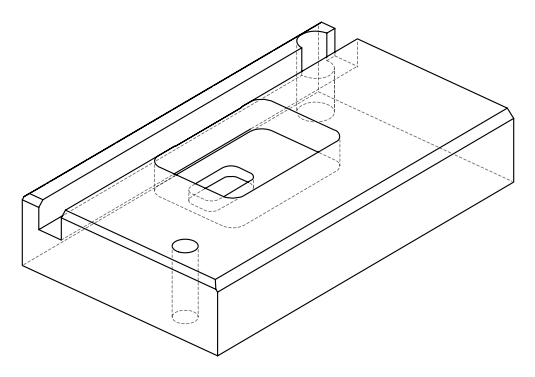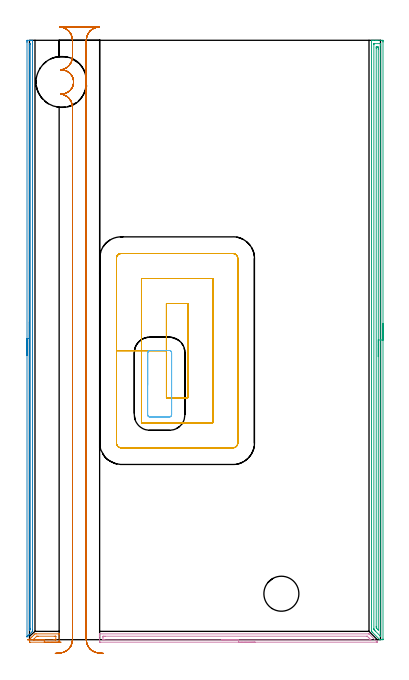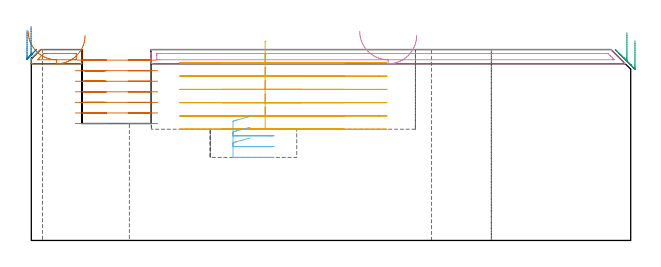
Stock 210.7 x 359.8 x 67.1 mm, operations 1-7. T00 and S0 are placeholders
(PLAN: 9 operations, 4 tool changes, 47.5 min)
(1 AREA_MILL | FG_CHAMFER_SURFACE | UGT0205_001 | 0.45 min | 266 mm3)
(2 AREA_MILL_1 | FG_CHAMFER_SURFACE_1 | UGT0205_001 | 5.85 min | 1941 mm3)
(3 AREA_MILL_2 | FG_CHAMFER_SURFACE_2 | UGT0205_001 | 8.78 min | 8569 mm3)
(4 AREA_MILL_3 | FG_CHAMFER_SURFACE_3 | UGT0205_001 | 2.82 min | 2081 mm3)
(5 MILL_RECTANGULAR_POCKET | POCKET_RECTANGULAR_STRAIGHT | UGT0201_136 | Follow Part, ap 5, ae 75% | 10.37 min | 351045 mm3)
(6 MILL_RECTANGULAR_POCKET_1 | POCKET_RECTANGULAR_STRAIGHT_1 | NXT0201_012 | Follow Part, ap 4, ae 75% | 0.97 min | 16080 mm3)
(7 MILL_RECTANGULAR_SLOT | SLOT_RECTANGULAR | NXT0201_012 | Follow Part, ap 4, ae 75% | 11.49 min | 231613 mm3)
(8 MILL_THROUGH_HOLE_FROM_SOLID_MATERIAL | STEP1HOLE_1 | UGT0201_136 | Circular | 6.48 min | 34040 mm3)
(9 INDEXABLE_INSERT_DRILL_THROUGH_HOLE_FROM_SOLID | STEP1HOLE | NXT0302_013 | 0.29 min | 23221 mm3)
(TOOL UGT0205_001 | Chamfer Mill 20 x 3 x 45 deg. | D20 FL50 Z2)
(TOOL UGT0201_136 | Carbide End Mill 20.0 | D20 FL30 Z4)
(TOOL NXT0201_012 | ENDMILL 16mm [2P460-1600-NA 1630] | D16 FL38 Z6)
(TOOL NXT0302_013 | Index. Insert Drill 21mm [880-D2100L25-05] | D21 PA176 FL105 Z2)
(OP 1 AREA_MILL)
G17 G21 G94 G90
T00 M6
G54
G17 G0 G90 X18.9 Y-1.5 S1061 M3
G43 Z77.1 H0
Z72.1
G94 G1 X18.862 Z71.228 F250.
X18.748 Z70.364
X18.559 Z69.512
X18.297 Z68.68
X17.963 Z67.874
X17.56 Z67.1
X17.092 Z66.364
X16.56 Z65.672
X15.971 Z65.029
X15.328 Z64.44
X14.636 Z63.908
X13.9 Z63.44
X13.126 Z63.037
X12.32 Z62.703
X11.488 Z62.441
X10.637 Z62.252
X9.772 Z62.138
X8.9 Z62.1
X0.496
X0.215 Y-1.498 Z62.102
X0.054 Y-1.495 Z62.105
X0.001 Y-1.492 Z62.106
X0. Y0.023 Z63.621
X0.003 Y0.128 Z63.726
X0.005 Y0.194 Z63.792
X0.054 Y0.251 Z63.85
X0.184 Y0.385 Z63.983
X0.652 Y0.855 Z64.45
X0.938 Y1.138 Z64.738
X1.525 Y1.727 Z65.322
X1.841 Y2.041 Z65.641
X2.397 Y2.599 Z66.195
X2.766 Y2.966 Z66.566
X2.98 Y3.18 Z66.779
X3.15 Y3.351 Z66.947
X3.297 Y3.496 Z67.09
X4.035 Y3.5 Z67.1
X17.747
X17.79 Y3.496 Z67.091
X17.8 Y3.422 Z67.021
Y-0.414 Z63.185
X17.794 Y-1.18 Z62.413
X17.79 Y-1.49 Z62.103
X17.623 Y-1.495 Z62.101
X17.304 Y-1.5 Z62.1
X8.9
Y-0.086 Z63.514
X2.924 Y-0.085 Z63.515
X2.43 Y-0.081 Z63.519
X2.265 Y-0.079 Z63.521
X2.246 Y-0.015 Z63.585
X2.265 Y0.011 Z63.611
X2.542 Y0.291 Z63.891
X2.814 Y0.564 Z64.164
X4.035 Y1.783 Z65.383
X4.304 Y2.043 Z65.643
X4.347 Y2.079 Z65.679
X4.425 Y2.081 Z65.681
X4.59 Y2.084 Z65.684
X4.919 Y2.085 Z65.685
X5.145 Y2.086 Z65.686
X14.876
X15.535 Y2.084 Z65.684
X15.765 Y2.081 Z65.681
X15.789 Y2.079 Z65.679
X15.792 Y2.072 Z65.672
X15.798 Y2.049 Z65.649
X15.8 Y0.303 Z63.903
X15.797 Y0.041 Z63.641
X15.794 Y-0.033 Z63.567
X15.79 Y-0.075 Z63.525
X15.779 Y-0.079 Z63.521
X15.699 Y-0.082 Z63.518
X15.535 Y-0.085 Z63.515
X15.309 Y-0.086 Z63.514
X14.65
X8.9
X8.028 Z63.552
X7.164 Z63.666
X6.312 Z63.855
X5.48 Z64.117
X4.674 Z64.451
X3.9 Z64.854
X3.164 Z65.323
X2.472 Z65.854
X1.829 Z66.443
X1.24 Z67.086
X0.709 Z67.778
X0.24 Z68.514
X-0.163 Z69.288
X-0.497 Z70.094
X-0.759 Z70.926
X-0.948 Z71.778
X-1.062 Z72.643
X-1.1 Z73.514
G0 Z77.1
M5
M2
(OP 2 AREA_MILL_1)
G17 G21 G94 G90
T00 M6
G54
G17 G0 G90 X-1.5 Y170.75 S1061 M3
G43 Z77.1 H0
Z73.8
G94 G1 Y170.788 Z72.928 F250.
Y170.902 Z72.063
Y171.091 Z71.212
Y171.353 Z70.38
Y171.687 Z69.574
Y172.09 Z68.8
Y172.558 Z68.064
Y173.09 Z67.372
Y173.679 Z66.729
Y174.322 Z66.14
Y175.014 Z65.608
Y175.75 Z65.14
Y176.524 Z64.737
Y177.33 Z64.403
Y178.162 Z64.141
Y179.013 Z63.952
Y179.878 Z63.838
Y180.75 Z63.8
Y358.622
X-1.499 Y359.168 Z63.801
X-1.496 Y359.512
X-1.492 Y359.79 Z63.803
X-1.16 Y359.8 Z64.134
X0.226 Z65.522
X0.587 Z65.881
X1.52 Z66.819
X1.662 Y359.797 Z66.955
X1.797 Y359.79 Z67.089
X1.8 Y359.615 Z67.1
X1.795 Y5.909 Z67.095
X1.788 Y5.037 Z67.088
X1.779 Y5.015 Z67.079
X1.763 Y4.984 Z67.062
X1.46 Y4.671 Z66.758
X-0.287 Y2.916 Z65.009
X-0.424 Y2.779 Z64.874
X-0.583 Y2.619 Z64.714
X-0.724 Y2.477 Z64.572
X-0.869 Y2.332 Z64.428
X-1.012 Y2.189 Z64.286
X-1.16 Y2.038 Z64.135
X-1.477 Y1.722 Z63.82
X-1.497 Y1.712 Z63.801
X-1.499 Y1.711 Z63.799
X-1.5 Y1.884 Z63.8
Y180.75
X-0.086 Z65.214
X-0.085 Y357.38 Z65.215
X-0.083 Y357.621 Z65.217
X-0.08 Y357.741 Z65.22
X-0.078 Y357.79 Z65.222
X-0.055 Y357.792 Z65.245
X0.178 Y357.798 Z65.478
X0.337 Y357.795 Z65.637
X0.371 Y357.791 Z65.671
X0.379 Y357.788 Z65.679
X0.381 Y357.776 Z65.681
X0.384 Y357.739 Z65.684
X0.385 Y357.586 Z65.685
X0.386 Y357.38 Z65.686
X0.381 Y6.803 Z65.681
X0.38 Y6.595 Z65.68
X0.376 Y6.125 Z65.676
X0.374 Y6.065 Z65.674
X0.353 Y6.025 Z65.653
X0.245 Y5.909 Z65.545
X0.048 Y5.713 Z65.348
X-0.027 Y5.643 Z65.273
X-0.079 Y5.597 Z65.221
X-0.082 Y5.699 Z65.218
X-0.084 Y5.909 Z65.216
X-0.086 Y6.316 Z65.214
Y6.598
Y180.75
Y181.622 Z65.252
Y182.486 Z65.366
Y183.338 Z65.555
Y184.17 Z65.817
Y184.976 Z66.151
Y185.75 Z66.554
Y186.486 Z67.023
Y187.178 Z67.554
Y187.821 Z68.143
Y188.41 Z68.786
Y188.941 Z69.478
Y189.41 Z70.214
Y189.813 Z70.988
Y190.147 Z71.794
Y190.409 Z72.626
Y190.598 Z73.478
Y190.712 Z74.343
Y190.75 Z75.214
G0 Z77.1
M5
M2
(OP 3 AREA_MILL_2)
G17 G21 G94 G90
T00 M6
G54
G17 G0 G90 X212.2 Y189.9 S1061 M3
G43 Z77.1 H0
Z70.2
G94 G1 Y189.862 Z69.328 F250.
Y189.748 Z68.464
Y189.559 Z67.612
Y189.297 Z66.78
Y188.963 Z65.974
Y188.56 Z65.2
Y188.091 Z64.464
Y187.56 Z63.772
Y186.971 Z63.129
Y186.328 Z62.54
Y185.636 Z62.009
Y184.9 Z61.54
Y184.126 Z61.137
Y183.32 Z60.803
Y182.488 Z60.541
Y181.636 Z60.352
Y180.772 Z60.238
Y179.9 Z60.2
Y0.434
X212.196 Y0.182 Z60.204
X212.191 Y0.003 Z60.205
X212.173 Y0.001 Z60.224
X211.818 Y0. Z60.578
X211.105 Z61.295
X210.777 Z61.622
X210.421 Z61.972
X210.299 Z62.093
X210.294 Y0.002 Z62.098
X210.118 Y0.182 Z62.281
X205.647 Y4.652 Z66.752
X205.36 Y4.941 Z67.036
X205.304 Y5.006 Z67.089
X205.3 Y5.099 Z67.1
Y359.618
X205.302 Y359.79 Z67.089
X205.453 Y359.797 Z66.94
X205.611 Y359.8 Z66.789
X205.846 Z66.554
X206.559 Z65.836
X207.792 Z64.605
X208.312 Z64.083
X208.928 Z63.467
X211.558 Z60.839
X211.818 Y359.796 Z60.579
X212.192 Y359.79 Z60.205
X212.196 Y359.557 Z60.202
X212.199 Y359.171 Z60.201
X212.2 Y358.781 Z60.2
Y179.9
X210.786 Z61.614
Y2.576
X210.785 Y2.417 Z61.615
X210.782 Y2.152 Z61.618
X210.779 Y2.022 Z61.621
X210.774 Y2.01 Z61.626
X210.764 Z61.636
X210.732 Y2.03 Z61.668
X210.335 Y2.417 Z62.065
X207.65 Y5.099 Z64.75
X207.435 Y5.315 Z64.965
X206.764 Y5.994 Z65.636
X206.721 Y6.045 Z65.679
X206.719 Y6.086 Z65.681
X206.716 Y6.177 Z65.684
X206.715 Y6.361 Z65.685
X206.714 Y6.729 Z65.686
X206.715 Y357.224 Z65.685
X206.716 Y357.383
X206.72 Y357.75 Z65.68
X206.721 Y357.787 Z65.679
X206.781 Y357.792 Z65.619
X206.89 Y357.797 Z65.51
X207.027 Y357.799 Z65.373
X210.533 Z61.867
X210.719 Y357.794 Z61.681
X210.753 Y357.79 Z61.647
X210.779 Y357.784 Z61.621
X210.78 Y357.742 Z61.62
X210.784 Y357.543 Z61.616
X210.785 Y357.383 Z61.615
X210.786 Y356.647 Z61.614
Y179.9
X209.371 Z63.029
Y5.994
X209.37 Y5.898 Z63.03
Y5.884
X209.366 Y5.854 Z63.034
X209.207 Y5.994 Z63.193
X209.188 Y6.011 Z63.212
X208.311 Y6.888 Z64.089
X208.136 Y7.067 Z64.264
X208.13 Y7.782 Z64.27
X208.129 Y7.968 Z64.271
Y354.887
X208.132 Y355.595 Z64.268
X208.134 Y355.776 Z64.266
X208.14 Y355.791 Z64.26
X208.161 Y355.794 Z64.239
X208.211 Y355.797 Z64.189
X208.312 Y355.799 Z64.088
X208.99 Y355.796 Z63.41
X209.188 Y355.79 Z63.212
X209.365 Y355.772 Z63.035
X209.368 Y355.595 Z63.032
X209.37 Y355.409 Z63.03
X209.371 Y354.701 Z63.029
Y354.514
Y179.9
Y179.028 Z63.067
Y178.163 Z63.18
Y177.312 Z63.369
Y176.48 Z63.632
Y175.674 Z63.965
Y174.9 Z64.368
Y174.164 Z64.837
Y173.472 Z65.368
Y172.829 Z65.957
Y172.24 Z66.601
Y171.708 Z67.293
Y171.24 Z68.029
Y170.837 Z68.802
Y170.503 Z69.608
Y170.241 Z70.44
Y170.052 Z71.292
Y169.938 Z72.157
Y169.9 Z73.029
G0 Z77.1
M5
M2
(OP 4 AREA_MILL_3)
G17 G21 G94 G90
T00 M6
G54
G17 G0 G90 X135.45 Y-1.5 S1061 M3
G43 Z77.1 H0
Z72.1
G94 G1 X135.412 Z71.228 F250.
X135.298 Z70.364
X135.109 Z69.512
X134.847 Z68.68
X134.513 Z67.874
X134.11 Z67.1
X133.641 Z66.364
X133.11 Z65.672
X132.521 Z65.029
X131.878 Z64.44
X131.186 Z63.908
X130.45 Z63.44
X129.676 Z63.037
X128.87 Z62.703
X128.038 Z62.441
X127.186 Z62.252
X126.322 Z62.138
X125.45 Z62.1
X42.731
X42.406 Y-1.497 Z62.101
X42.11 Y-1.493 Z62.103
X42.1 Y-1.18 Z62.416
Y0.564 Z64.158
Y1.95 Z65.546
Y2.308 Z65.903
Y3.237 Z66.837
X42.104 Y3.371 Z66.963
X42.11 Y3.497 Z67.089
X42.284 Y3.5 Z67.1
X203.698
X203.795 Y3.496 Z67.089
X203.844 Y3.454 Z67.05
X204.058 Y3.243 Z66.842
X208.482 Y-1.18 Z62.416
X208.616 Y-1.315 Z62.283
X208.759 Y-1.459 Z62.139
X208.784 Y-1.496 Z62.102
X208.78 Y-1.499 Z62.099
X208.721 Y-1.5 Z62.1
X208.616
X125.45
Y-0.086 Z63.514
X45.186
X44.519 Y-0.085 Z63.515
X44.288 Y-0.083 Z63.517
X44.16 Y-0.079 Z63.521
X44.109 Y-0.073 Z63.527
X44.107 Y-0.045 Z63.555
X44.102 Y0.099 Z63.699
X44.1 Y1.436 Z65.036
X44.102 Y1.843 Z65.443
X44.107 Y1.981 Z65.581
X44.113 Y2.079 Z65.679
X44.187 Y2.08 Z65.68
X44.519 Y2.084 Z65.684
X44.748 Y2.085 Z65.685
X45.414 Y2.086 Z65.686
X202.47 Y2.085 Z65.685
X202.637 Y2.084 Z65.684
X202.72 Y2.081 Z65.681
X202.757 Y2.079 Z65.679
X202.804 Y2.039 Z65.639
X203.413 Y1.436 Z65.036
X203.698 Y1.153 Z64.753
X204.286 Y0.564 Z64.164
X204.592 Y0.256 Z63.856
X204.891 Y-0.053 Z63.547
X204.916 Y-0.08 Z63.52
X204.884 Y-0.081 Z63.519
X204.787 Y-0.084 Z63.516
X204.592 Y-0.085 Z63.515
X204.364 Y-0.086 Z63.514
X125.45
X124.578 Z63.552
X123.713 Z63.666
X122.862 Z63.855
X122.03 Z64.117
X121.224 Z64.451
X120.45 Z64.854
X119.714 Z65.323
X119.022 Z65.854
X118.379 Z66.443
X117.79 Z67.086
X117.258 Z67.778
X116.79 Z68.514
X116.387 Z69.288
X116.053 Z70.094
X115.791 Z70.926
X115.602 Z71.778
X115.488 Z72.643
X115.45 Z73.514
G0 Z77.1
M5
M2
(OP 5 MILL_RECTANGULAR_POCKET)
G17 G21 G94 G90
T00 M6
G54
G17 G0 G90 X82.512 Y201.8 S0 M3
G43 Z77.1 H0
Z70.1
G94 G1 X82.2 Z70.016 F250.
Y173.5 Z62.433
Y145.2 F500.
X95.
Y201.8
X82.2
Y173.5
X67.2
Y130.2
X110.
Y216.8
X67.2
Y173.5
X52.2
Y118.
G3 X55. Y115.2 R2.8
G1 X122.2
G3 X125. Y118. R2.8
G1 Y229.
G3 X122.2 Y231.8 R2.8
G1 X55.
G3 X52.2 Y229. R2.8
G1 Y173.5
Y172.5
G0 X82.512 Y201.8 Z65.433
G1 X82.2 Z65.35 F250.
Y173.5 Z57.767
Y145.2 F500.
X95.
Y201.8
X82.2
Y173.5
X67.2
Y130.2
X110.
Y216.8
X67.2
Y173.5
X52.2
Y118.
G3 X55. Y115.2 R2.8
G1 X122.2
G3 X125. Y118. R2.8
G1 Y229.
G3 X122.2 Y231.8 R2.8
G1 X55.
G3 X52.2 Y229. R2.8
G1 Y173.5
Y172.5
G0 X82.512 Y201.8 Z60.767
G1 X82.2 Z60.683 F250.
Y173.5 Z53.1
Y145.2 F500.
X95.
Y201.8
X82.2
Y173.5
X67.2
Y130.2
X110.
Y216.8
X67.2
Y173.5
X52.2
Y118.
G3 X55. Y115.2 R2.8
G1 X122.2
G3 X125. Y118. R2.8
G1 Y229.
G3 X122.2 Y231.8 R2.8
G1 X55.
G3 X52.2 Y229. R2.8
G1 Y173.5
Y172.5
G0 X82.512 Y201.8 Z56.1
G1 X82.2 Z56.016 F250.
Y173.5 Z48.433
Y145.2 F500.
X95.
Y201.8
X82.2
Y173.5
X67.2
Y130.2
X110.
Y216.8
X67.2
Y173.5
X52.2
Y118.
G3 X55. Y115.2 R2.8
G1 X122.2
G3 X125. Y118. R2.8
G1 Y229.
G3 X122.2 Y231.8 R2.8
G1 X55.
G3 X52.2 Y229. R2.8
G1 Y173.5
Y172.5
G0 X82.512 Y201.8 Z51.433
G1 X82.2 Z51.35 F250.
Y173.5 Z43.767
Y145.2 F500.
X95.
Y201.8
X82.2
Y173.5
X67.2
Y130.2
X110.
Y216.8
X67.2
Y173.5
X52.2
Y118.
G3 X55. Y115.2 R2.8
G1 X122.2
G3 X125. Y118. R2.8
G1 Y229.
G3 X122.2 Y231.8 R2.8
G1 X55.
G3 X52.2 Y229. R2.8
G1 Y173.5
Y172.5
G0 X82.512 Y201.8 Z46.767
G1 X82.2 Z46.683 F250.
Y173.5 Z39.1
Y145.2 F500.
X95.
Y201.8
X82.2
Y173.5
X67.2
Y130.2
X110.
Y216.8
X67.2
Y173.5
X52.2
Y118.
G3 X55. Y115.2 R2.8
G1 X122.2
G3 X125. Y118. R2.8
G1 Y229.
G3 X122.2 Y231.8 R2.8
G1 X55.
G3 X52.2 Y229. R2.8
G1 Y173.5
Y172.5
G0 Z77.1
M5
M2
(OP 6 MILL_RECTANGULAR_POCKET_1)
G17 G21 G94 G90
T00 M6
G54
G17 G0 G90 X76.888 Y173.6 S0 M3
G43 Z77.1 H1
Z43.57
G94 G1 X72.182 Z42.309 F250.
X71.861 Y173.535 Z42.221
X71.564 Y173.397 Z42.133
X71.307 Y173.193 Z42.045
X71.103 Y172.936 Z41.958
X70.965 Y172.639 Z41.87
X70.9 Y172.318 Z41.782
Y153.65 Z36.78
Y135.1 F500.
G3 X72.3 Y133.7 R1.4
G1 X83.9
G3 X85.3 Y135.1 R1.4
G1 Y172.2
G3 X83.9 Y173.6 R1.4
G1 X72.3
G3 X70.9 Y172.2 R1.4
G1 Y153.65
Y152.65
G0 X76.888 Y173.6 Z39.78
G1 X72.182 Z38.519 F250.
X71.861 Y173.535 Z38.431
X71.564 Y173.397 Z38.343
X71.307 Y173.193 Z38.255
X71.103 Y172.936 Z38.168
X70.965 Y172.639 Z38.08
X70.9 Y172.318 Z37.992
Y153.65 Z32.99
Y135.1 F500.
G3 X72.3 Y133.7 R1.4
G1 X83.9
G3 X85.3 Y135.1 R1.4
G1 Y172.2
G3 X83.9 Y173.6 R1.4
G1 X72.3
G3 X70.9 Y172.2 R1.4
G1 Y153.65
Y152.65
G0 X76.888 Y173.6 Z35.99
G1 X72.182 Z34.729 F250.
X71.861 Y173.535 Z34.641
X71.564 Y173.397 Z34.553
X71.307 Y173.193 Z34.465
X71.103 Y172.936 Z34.378
X70.965 Y172.639 Z34.29
X70.9 Y172.318 Z34.202
Y153.65 Z29.2
Y135.1 F500.
G3 X72.3 Y133.7 R1.4
G1 X83.9
G3 X85.3 Y135.1 R1.4
G1 Y172.2
G3 X83.9 Y173.6 R1.4
G1 X72.3
G3 X70.9 Y172.2 R1.4
G1 Y153.65
Y152.65
G0 Z77.1
M5
M2
(OP 7 MILL_RECTANGULAR_SLOT)
G17 G21 G94 G90
T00 M6
G54
G17 G0 G90 X43.773 Y-8.379 S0 M3
G43 Z77.1 H1
Z63.386
G94 G1 X40.812 Y-7.896 F250.
G2 X34.1 Y0. R8. F500.
G1 Y359.8
G2 X41.7 Y367.79 R8.
G1 Y367.8
X18.2
Y367.79
G2 X25.8 Y359.8 R8.
G1 Y349.986
G2 X18.809 Y342.049 R8.
G1 Y342.039
X18.943 Y342.045
G2 X18.809 Y327.561 R-7.25
G1 Y327.551
G2 X25.8 Y319.614 R8.
G1 Y0.
G2 X19.09 Y-7.895 R8.
G1 X16.129 Y-8.379 F250.
G0 X44.397 Y-8.23 Z59.671
G1 X41.408 Y-7.97
G2 X34.1 Y0. R8. F500.
G1 Y359.8
G2 X41.7 Y367.79 R8.
G1 Y367.8
X18.2
Y367.79
G2 X25.8 Y359.8 R8.
G1 Y349.986
G2 X18.809 Y342.049 R8.
G1 Y342.039
X18.943 Y342.045
G2 X18.809 Y327.561 R-7.25
G1 Y327.551
G2 X25.8 Y319.614 R8.
G1 Y0.
G2 X18.492 Y-7.97 R8.
G1 X15.503 Y-8.23 F250.
G0 X44.397 Z55.957
G1 X41.408 Y-7.97
G2 X34.1 Y0. R8. F500.
G1 Y359.8
G2 X41.7 Y367.79 R8.
G1 Y367.8
X18.2
Y367.79
G2 X25.8 Y359.8 R8.
G1 Y349.986
G2 X18.809 Y342.049 R8.
G1 Y342.039
X18.943 Y342.045
G2 X18.809 Y327.561 R-7.25
G1 Y327.551
G2 X25.8 Y319.614 R8.
G1 Y0.
G2 X18.492 Y-7.97 R8.
G1 X15.503 Y-8.23 F250.
G0 X44.397 Z52.243
G1 X41.408 Y-7.97
G2 X34.1 Y0. R8. F500.
G1 Y359.8
G2 X41.7 Y367.79 R8.
G1 Y367.8
X18.2
Y367.79
G2 X25.8 Y359.8 R8.
G1 Y349.986
G2 X18.809 Y342.049 R8.
G1 Y342.039
X18.943 Y342.045
G2 X18.809 Y327.561 R-7.25
G1 Y327.551
G2 X25.8 Y319.614 R8.
G1 Y0.
G2 X18.492 Y-7.97 R8.
G1 X15.503 Y-8.23 F250.
G0 X44.397 Z48.529
G1 X41.408 Y-7.97
G2 X34.1 Y0. R8. F500.
G1 Y359.8
G2 X41.7 Y367.79 R8.
G1 Y367.8
X18.2
Y367.79
G2 X25.8 Y359.8 R8.
G1 Y349.986
G2 X18.809 Y342.049 R8.
G1 Y342.039
X18.943 Y342.045
G2 X18.809 Y327.561 R-7.25
G1 Y327.551
G2 X25.8 Y319.614 R8.
G1 Y0.
G2 X18.492 Y-7.97 R8.
G1 X15.503 Y-8.23 F250.
G0 X44.397 Z44.814
G1 X41.408 Y-7.97
G2 X34.1 Y0. R8. F500.
G1 Y359.8
G2 X41.7 Y367.79 R8.
G1 Y367.8
X18.2
Y367.79
G2 X25.8 Y359.8 R8.
G1 Y349.986
G2 X18.809 Y342.049 R8.
G1 Y342.039
X18.943 Y342.045
G2 X18.809 Y327.561 R-7.25
G1 Y327.551
G2 X25.8 Y319.614 R8.
G1 Y0.
G2 X18.492 Y-7.97 R8.
G1 X15.503 Y-8.23 F250.
G0 X44.397 Z41.1
G1 X41.408 Y-7.97
G2 X34.1 Y0. R8. F500.
G1 Y359.8
G2 X41.7 Y367.79 R8.
G1 Y367.8
X18.2
Y367.79
G2 X25.8 Y359.8 R8.
G1 Y349.986
G2 X18.809 Y342.049 R8.
G1 Y342.039
X18.943 Y342.045
G2 X18.809 Y327.561 R-7.25
G1 Y327.551
G2 X25.8 Y319.614 R8.
G1 Y0.
G2 X18.492 Y-7.97 R8.
G1 X15.503 Y-8.23 F250.
G0 Z77.1
M5
M2
